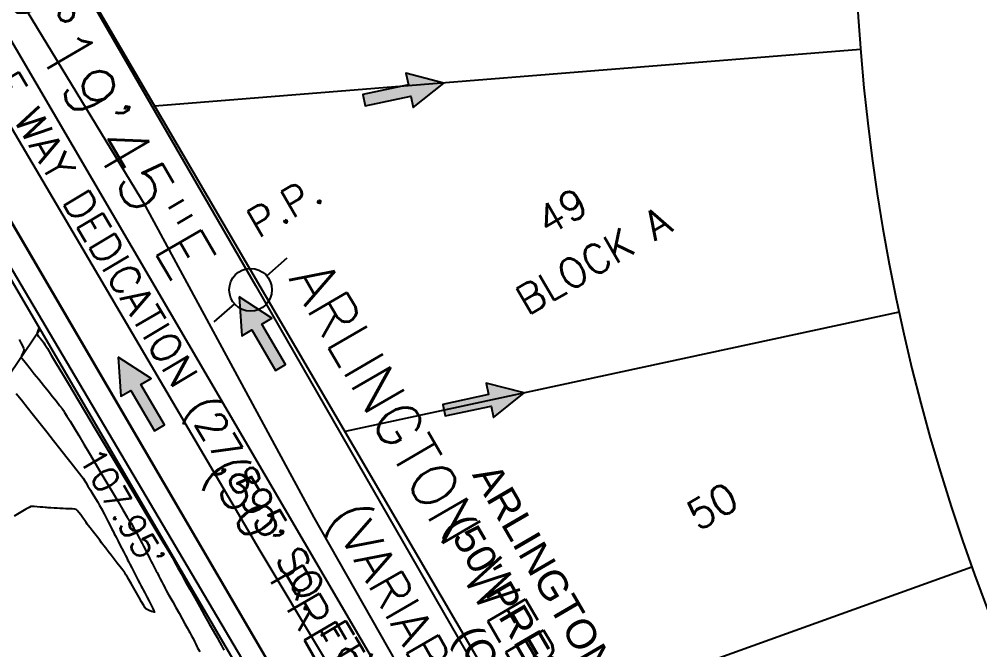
# Model space of a CAD drawing. Header units: feet. Extents: x 23 to 2149517, y -26 to 355304.
# Drawn here: x 2137699 to 2137962.1, y 341153.2 to 341325.8 of the extents above; entities that cross this region are included whole.
import ezdxf
from ezdxf.enums import TextEntityAlignment as Align

# ---------------------------------------------------------------- set-up
doc = ezdxf.new("R2010")
doc.units = ezdxf.units.FT
doc.header["$MEASUREMENT"] = 0
for name, color, linetype in [('A-EC-CURLEX-MATTING', 6, 'Continuous'), ('A-EC-FLOW-ARROWS', 252, 'Continuous'), ('A-EC-TEXT2', 4, 'Continuous'), ('C-TOPO-MAJR-N', 7, 'Continuous'), ('C-TOPO-MINR-N', 2, 'Continuous'), ('xhpc023-pt$0$gp2baseEMAILED_3-10-05$0$V-PROP-ADJN', 6, 'Continuous'), ('xhpc023-pt$0$V-FENC', 6, 'xhpc023-pt$0$BARBWIRE_2'), ('xhpc023-pt$0$V-LOT-ROW', 7, 'Continuous'), ('xhpc023-pt$0$V-POWR-TEXT', 2, 'Continuous'), ('xhpc023-pt$0$V-PROP-DIMS', 4, 'Continuous'), ('xhpc023-pt$0$V-PROP-N', 2, 'Continuous'), ('xhpc023-pt$0$V-PROP-RWAY-N', 7, 'Continuous'), ('xhpc023-pt$0$V-PROP-SUBD-N', 7, 'Continuous'), ('xhpc023-pt$0$V-ROAD-ASPH', 14, 'Continuous'), ('xhpc023-pt$0$V-ROAD-IDEN', 1, 'Continuous'), ('xhpc023-pt$0$V-ROAD-TEXT', 2, 'Continuous'), ('xhpc023-pt$0$V-SUBD-TEXT-N', 2, 'Continuous'), ('xhpc023-pt$0$xHPC007pt_PHASE1A$0$V-POWR-LINE', 6, 'xhpc023-pt$0$xHPC007pt_PHASE1A$0$ELECT_LINE'), ('xhpc023-pt$0$xHPC007pt_PHASE1A$0$V-POWR-TEXT', 6, 'Continuous'), ('xhpc023-pt$0$xHPC007pt_PHASE1A$0$V-PROP-SUBD-IDEN-N', 6, 'Continuous')]:
    doc.layers.add(name, color=color, linetype=linetype)
doc.layers.add('xhpc023-pt$0$DEF-ATMOS_ESMT', color=104, linetype='Continuous', plot=False)
doc.styles.get("Standard").update_dxf_attribs({"font": 'arial.ttf'})
doc.styles.add('xhpc023-pt$0$L100', font='simplex', dxfattribs={"height": 10})
doc.styles.add('xhpc023-pt$0$L120', font='simplex', dxfattribs={"height": 12})
doc.styles.add('xhpc023-pt$0$L140', font='simplex', dxfattribs={"height": 14})
doc.styles.add('xhpc023-pt$0$L70', font='simplex.shx', dxfattribs={"height": 7})
doc.styles.add('xhpc023-pt$0$L80', font='simplex', dxfattribs={"height": 8})
doc.styles.add('xhpc023-pt$0$Standard', font='txt')
doc.styles.add('xhpc023-pt$0$xHPC007pt_PHASE1A$0$Standard', font='txt')
doc.linetypes.add('xhpc023-pt$0$BARBWIRE_2', pattern='A,1,-0.02,["X",xhpc023-pt$0$Standard,S=0.075,R=0,X=-0.025,Y=-0.0375],-0.02', length=1.04)
doc.linetypes.add('xhpc023-pt$0$xHPC007pt_PHASE1A$0$ELECT_LINE', pattern='A,1,-0.02,["E",xhpc023-pt$0$xHPC007pt_PHASE1A$0$Standard,S=0.075,R=0,X=-0.025,Y=-0.0375],-0.02', length=1.04)

# ---------------------------------------------------------------- blocks, each defined once
blk = doc.blocks.new('xhpc023-pt$0$PP')
at = {"linetype": 'Continuous'}
for p, q in [((4.41, 3.85), (10.06, 8.78)), ((-4.41, -3.85), (-10.06, -8.78))]:
    blk.add_line(p, q, dxfattribs=at)
blk.add_circle((0, 0), 5.85, dxfattribs=at)
blk = doc.blocks.new('xhpc023-pt$0$xHPC007pt_PHASE1A$0$PP')
at = {"linetype": 'Continuous'}
for p, q in [((4.41, 3.85), (10.06, 8.78)), ((-4.41, -3.85), (-10.06, -8.78))]:
    blk.add_line(p, q, dxfattribs=at)
blk.add_circle((0, 0), 5.85, dxfattribs=at)
blk = doc.blocks.new('xhpc023-pt')
blk.add_line((2138071.96, 340628.98), (2137633.69, 341378.13))
at = {"layer": 'xhpc023-pt$0$DEF-ATMOS_ESMT'}
for p, q in [((2137633.69, 341378.13), (2138071.96, 340628.98)), ((2138063.49, 340637.53), (2137636.06, 341360.42))]:
    blk.add_line(p, q, dxfattribs=at)
at = {"layer": 'xhpc023-pt$0$gp2baseEMAILED_3-10-05$0$V-PROP-ADJN'}
for p, q in [((2138113.51, 340656.99), (2137705.82, 341353.86)), ((2137929.4, 341317.5), (2137736.14, 341302.03)), ((2137939.96, 341245.65), (2137788.23, 341212.98)), ((2137959.9, 341175.81), (2137835.97, 341131.39))]:
    blk.add_line(p, q, dxfattribs=at)
blk.add_arc((2138477.65, 341361.39), 550, 144.8418, 210.329, dxfattribs=at)
at = {"layer": 'xhpc023-pt$0$V-FENC', "ltscale": 0.7, "flags": 128}
blk.add_lwpolyline([(2137557.59, 341609.76), (2137557.59, 341609.76), (2137702.78, 341358.32), (2137763.75, 341252.95)], dxfattribs=at)
at = {"layer": 'xhpc023-pt$0$V-PROP-N'}
blk.add_line((2137526.65, 341610.6), (2138093.54, 340641.61), dxfattribs=at)
at = {"layer": 'xhpc023-pt$0$V-PROP-RWAY-N'}
blk.add_line((2137511.96, 341586.2), (2138069.44, 340633.3), dxfattribs=at)
at = {"layer": 'xhpc023-pt$0$V-PROP-SUBD-N'}
blk.add_line((2137626.78, 341374.09), (2138062.58, 340629.18), dxfattribs=at)
at = {"layer": 'xhpc023-pt$0$V-PROP-SUBD-N', "flags": 128}
blk.add_lwpolyline([(2137633.46, 341135.91), (2137704.69, 341240.92)], dxfattribs=at)
at = {"layer": 'xhpc023-pt$0$V-ROAD-ASPH'}
for points in [[(2138078.93, 340675.83), (2138031.71, 340758.25), (2137981.79, 340842), (2137932.66, 340927.25), (2137878.43, 341017.15), (2137829.64, 341101.73), (2137779.77, 341189.46), (2137733.57, 341274.79), (2137679.66, 341363.35), (2137632.91, 341439.99), (2137586.84, 341520.16), (2137542.11, 341597.7), (2137499.31, 341670.88)], [(2137484.28, 341665.3), (2137525.14, 341589.92), (2137570.9, 341510.05), (2137618.56, 341431.55), (2137663.79, 341352.26), (2137715.48, 341264.45), (2137764.88, 341180.38), (2137816.07, 341094.99), (2137866.26, 341010.03), (2137919.75, 340919.74), (2137969.46, 340834.49), (2138019.35, 340749.13), (2138066.81, 340667.55), (2138067.03, 340667.19)]]:
    blk.add_lwpolyline(points, dxfattribs=at)
at = {"layer": 'xhpc023-pt$0$xHPC007pt_PHASE1A$0$V-POWR-LINE'}
blk.add_lwpolyline([(2137763.75, 341252.95), (2137923.73, 340974.77), (2138048.42, 340761.6), (2138189.32, 340521.65), (2138294.95, 340342.69), (2138400.02, 340161.7), (2138556.71, 339891.69), (2138720.21, 339616.08), (2138880.18, 339342.38), (2139403.3, 338505.39)], dxfattribs=at)
at = {"layer": 'xhpc023-pt$0$V-POWR-TEXT'}
blk.add_blockref('xhpc023-pt$0$PP', (2137762.37, 341251.78), dxfattribs=at)
at = {"layer": 'xhpc023-pt$0$xHPC007pt_PHASE1A$0$V-POWR-TEXT'}
blk.add_blockref('xhpc023-pt$0$xHPC007pt_PHASE1A$0$PP', (2137762.37, 341251.78), dxfattribs=at)
at = {"layer": 'xhpc023-pt$0$V-LOT-ROW', "insert": (2137725.72, 341255.89, 574.3), "char_height": 8, "attachment_point": 5, "rotation": 300.8227, "style": 'xhpc023-pt$0$L80'}
blk.add_mtext("25' RIGHT OF WAY DEDICATION (27,895 SQ. FT)", dxfattribs=at)
at = {"layer": 'xhpc023-pt$0$V-POWR-TEXT', "style": 'xhpc023-pt$0$L80'}
blk.add_text('P.P.', height=8, rotation=30.3292, dxfattribs=at).set_placement((2137764.48, 341265.68))
at = {"layer": 'xhpc023-pt$0$V-PROP-DIMS', "insert": (2137711.43, 341304.28), "char_height": 14, "attachment_point": 8, "rotation": 300.3291, "style": 'xhpc023-pt$0$L140'}
blk.add_mtext('S30°19\'45"E ', dxfattribs=at)
at = {"layer": 'xhpc023-pt$0$V-ROAD-IDEN'}
for s, height, rotation, style, p in [('ARLINGTON WEBB BRITTON ROAD', 12, 300.2189, 'xhpc023-pt$0$L120', (2137772.7, 341254.81)), ('(VARIABLE WIDTH R.O.W.)', 10, 299.9527, 'xhpc023-pt$0$L100', (2137783.54, 341189.75))]:
    blk.add_text(s, height=height, rotation=rotation, dxfattribs=dict(at, style=style)).set_placement(p)
at = {"layer": 'xhpc023-pt$0$V-ROAD-TEXT', "color": 7, "style": 'xhpc023-pt$0$L100'}
blk.add_text("(50' PRESCRIPTIVE USE R.O.W.)", height=10, rotation=300.2189, dxfattribs=at).set_placement((2137749.91, 341202.51))
at = {"layer": 'xhpc023-pt$0$V-SUBD-TEXT-N', "insert": (2137730.21, 341193.87), "char_height": 7, "attachment_point": 2, "rotation": 300.3291, "style": 'xhpc023-pt$0$L70'}
blk.add_mtext("107.95'", dxfattribs=at)
at = {"layer": 'xhpc023-pt$0$xHPC007pt_PHASE1A$0$V-PROP-SUBD-IDEN-N', "style": 'xhpc023-pt$0$L140'}
for s, p in [('49', (2137847.67, 341273.22)), ('BLOCK A', (2137856.24, 341259.79)), ('50', (2137888.83, 341192.54))]:
    blk.add_text(s, height=8, rotation=30.3292, dxfattribs=at).set_placement(p, align=Align.MIDDLE)
blk = doc.blocks.new('ARROW')
blk.add_hatch(color=256).paths.add_polyline_path([(0, 0), (12, 6), (12, 2), (28, 2), (28, -2), (12, -2), (12, -6)])
blk.add_lwpolyline([(0, 0), (12, 6), (12, 2), (28, 2), (28, -2), (12, -2), (12, -6), (0, 0)])

msp = doc.modelspace()

# ---------------------------------------------------------------- block references
at = {"layer": 'A-EC-CURLEX-MATTING'}
msp.add_blockref('xhpc023-pt', (0, 0), dxfattribs=at)

# ---------------------------------------------------------------- next in the draw order: linework, layer by layer
at = {"layer": 'C-TOPO-MAJR-N', "color": 7, "linetype": 'Continuous', "lineweight": -3, "elevation": 575}
msp.add_lwpolyline([(2137699, 341238.17), (2137699.49, 341237.24), (2137699.9, 341236.4), (2137700.19, 341235.77), (2137700.31, 341235.47), (2137700.23, 341235.17), (2137700.05, 341234.69), (2137699.82, 341234.15), (2137699.64, 341233.67), (2137699.58, 341233.37), (2137699.76, 341233.1), (2137700.27, 341232.44), (2137701.04, 341231.46), (2137702.01, 341230.23), (2137703.14, 341228.81), (2137704.37, 341227.28), (2137705.64, 341225.68), (2137706.9, 341224.1), (2137708.1, 341222.6), (2137709.17, 341221.25), (2137710.08, 341220.1), (2137710.75, 341219.24), (2137711.13, 341218.72), (2137711.45, 341218.21), (2137712.07, 341217.21), (2137712.94, 341215.78), (2137714.02, 341213.98), (2137715.29, 341211.88), (2137716.7, 341209.53), (2137718.21, 341207), (2137719.79, 341204.36), (2137721.4, 341201.66), (2137723.01, 341198.97), (2137724.57, 341196.35), (2137726.05, 341193.87), (2137727.41, 341191.58), (2137728.61, 341189.56), (2137729.62, 341187.86), (2137730.4, 341186.55), (2137730.91, 341185.68), (2137731.12, 341185.33), (2137731.32, 341184.96), (2137731.62, 341184.36), (2137731.99, 341183.65), (2137732.35, 341182.94), (2137732.65, 341182.34), (2137732.84, 341181.97), (2137733.04, 341181.58), (2137733.37, 341180.93), (2137733.77, 341180.16), (2137734.17, 341179.39), (2137734.5, 341178.74), (2137734.71, 341178.33), (2137734.89, 341177.98), (2137735.17, 341177.42), (2137735.53, 341176.73), (2137735.91, 341176), (2137736.26, 341175.3), (2137736.55, 341174.73), (2137736.74, 341174.37), (2137736.93, 341174), (2137737.24, 341173.38), (2137737.63, 341172.63), (2137738.04, 341171.83), (2137738.43, 341171.07), (2137738.75, 341170.45), (2137738.95, 341170.05), (2137739.17, 341169.66), (2137739.63, 341168.84), (2137740.27, 341167.7), (2137741.04, 341166.33), (2137741.9, 341164.81), (2137742.78, 341163.25), (2137743.63, 341161.74), (2137744.4, 341160.36), (2137745.04, 341159.22), (2137745.5, 341158.41), (2137745.72, 341158.01), (2137745.91, 341157.63), (2137746.22, 341157.02), (2137746.6, 341156.28), (2137747, 341155.49), (2137747.37, 341154.75), (2137747.68, 341154.14), (2137747.87, 341153.75), (2137748.08, 341153.33), (2137748.43, 341152.63)], dxfattribs=at)
at = {"layer": 'C-TOPO-MINR-N', "color": 2, "linetype": 'Continuous', "lineweight": -3}
for points, elevation in [([(2137704.43, 341241.36), (2137704.42, 341241.34), (2137704.38, 341241.23), (2137704.28, 341240.98), (2137704.11, 341240.55), (2137703.91, 341240), (2137703.84, 341239.66), (2137703.98, 341239.43), (2137704.3, 341239.01), (2137704.73, 341238.49), (2137705.17, 341237.95), (2137705.55, 341237.5), (2137705.77, 341237.22), (2137706.03, 341236.79), (2137706.71, 341235.66), (2137707.77, 341233.89), (2137709.16, 341231.57), (2137710.84, 341228.76), (2137712.77, 341225.55), (2137714.89, 341222), (2137717.17, 341218.2), (2137719.56, 341214.2), (2137722.01, 341210.1), (2137724.49, 341205.97), (2137726.94, 341201.87), (2137729.32, 341197.89), (2137731.59, 341194.1), (2137733.7, 341190.57), (2137735.61, 341187.38), (2137737.27, 341184.6), (2137738.64, 341182.31), (2137739.68, 341180.58), (2137740.33, 341179.49), (2137740.56, 341179.1), (2137740.6, 341179.02), (2137740.64, 341178.94), (2137740.69, 341178.85), (2137740.73, 341178.76), (2137740.78, 341178.67), (2137740.83, 341178.57), (2137740.89, 341178.46), (2137740.94, 341178.36), (2137741.12, 341178.04), (2137741.61, 341177.17), (2137742.36, 341175.83), (2137743.34, 341174.09), (2137744.48, 341172.06), (2137745.74, 341169.81), (2137747.08, 341167.43), (2137748.44, 341165.01), (2137749.78, 341162.63), (2137751.04, 341160.38), (2137752.19, 341158.34), (2137753.17, 341156.6), (2137753.93, 341155.25), (2137754.42, 341154.37), (2137754.6, 341154.05), (2137754.68, 341153.9), (2137754.79, 341153.68), (2137754.86, 341153.52), (2137754.95, 341153.36), (2137755.07, 341153.12)], 576), ([(2137698.2, 341223.42), (2137699.61, 341221.63), (2137701.2, 341219.62), (2137702.92, 341217.44), (2137704.73, 341215.16), (2137706.56, 341212.85), (2137708.38, 341210.55), (2137710.13, 341208.33), (2137711.77, 341206.26), (2137713.24, 341204.4), (2137714.49, 341202.8), (2137715.49, 341201.53), (2137716.17, 341200.65), (2137716.5, 341200.22), (2137716.81, 341199.74), (2137717.27, 341199), (2137717.84, 341198.05), (2137718.5, 341196.97), (2137719.18, 341195.82), (2137719.86, 341194.68), (2137720.49, 341193.61), (2137721.03, 341192.69), (2137721.44, 341191.98), (2137721.68, 341191.56), (2137721.94, 341191.07), (2137722.34, 341190.3), (2137722.84, 341189.34), (2137723.37, 341188.29), (2137723.91, 341187.23), (2137724.4, 341186.27), (2137724.79, 341185.5), (2137725.04, 341185), (2137725.27, 341184.56), (2137725.63, 341183.86), (2137726.08, 341182.98), (2137726.59, 341181.99), (2137727.11, 341180.96), (2137727.63, 341179.96), (2137728.08, 341179.07), (2137728.45, 341178.36), (2137728.69, 341177.9), (2137728.93, 341177.41), (2137729.33, 341176.64), (2137729.83, 341175.67), (2137730.39, 341174.58), (2137730.97, 341173.45), (2137731.52, 341172.36), (2137732.02, 341171.4), (2137732.4, 341170.64), (2137732.64, 341170.17), (2137732.92, 341169.64), (2137733.38, 341168.78), (2137733.95, 341167.71), (2137734.55, 341166.56), (2137735.13, 341165.44), (2137735.62, 341164.49), (2137735.9, 341163.92), (2137736.02, 341163.64), (2137736.05, 341163.55), (2137736.05, 341163.53), (2137736.03, 341163.52), (2137735.94, 341163.53), (2137735.7, 341163.59), (2137735.25, 341163.75), (2137734.6, 341164.01), (2137734.02, 341164.27), (2137733.69, 341164.46), (2137733.49, 341164.74), (2137733.09, 341165.4), (2137732.53, 341166.36), (2137731.87, 341167.52), (2137731.13, 341168.8), (2137730.39, 341170.1), (2137729.68, 341171.34), (2137729.05, 341172.43), (2137728.55, 341173.27), (2137728.23, 341173.79), (2137727.89, 341174.26), (2137727.35, 341174.99), (2137726.65, 341175.92), (2137725.85, 341176.96), (2137725, 341178.07), (2137724.16, 341179.16), (2137723.37, 341180.18), (2137722.7, 341181.05), (2137722.19, 341181.71), (2137721.89, 341182.09), (2137721.57, 341182.52), (2137721.05, 341183.2), (2137720.41, 341184.04), (2137719.71, 341184.95), (2137719.02, 341185.86), (2137718.41, 341186.66), (2137717.93, 341187.29), (2137717.65, 341187.65), (2137717.38, 341188.03), (2137716.95, 341188.63), (2137716.42, 341189.37), (2137715.87, 341190.14), (2137715.34, 341190.84), (2137714.9, 341191.37), (2137714.62, 341191.63), (2137714.21, 341191.73), (2137713.51, 341191.79), (2137712.65, 341191.83), (2137711.79, 341191.86), (2137711.06, 341191.87), (2137710.61, 341191.89), (2137710.15, 341191.91), (2137709.41, 341191.96), (2137708.54, 341192.02), (2137707.66, 341192.07), (2137706.92, 341192.12), (2137706.45, 341192.15), (2137706.07, 341192.18), (2137705.45, 341192.24), (2137704.7, 341192.31), (2137703.9, 341192.38), (2137703.14, 341192.43), (2137702.53, 341192.44), (2137702.15, 341192.42), (2137701.77, 341192.22), (2137700.84, 341191.69), (2137699.44, 341190.88), (2137697.65, 341189.83)], 574)]:
    msp.add_lwpolyline(points, dxfattribs=dict(at, elevation=elevation))

# ---------------------------------------------------------------- next in the draw order: block references
at = {"layer": 'A-EC-FLOW-ARROWS', "xscale": -0.7999999999999997, "yscale": 0.7999999999999999, "zscale": 0.8}
for p, rotation in [((2137815.3, 341308.37), 12.14832217620472), ((2137759.24, 341249.86), 120.3448380065228), ((2137726.12, 341233.33), 120.3448380065228), ((2137837.26, 341223.54), 12.14832217620472)]:
    msp.add_blockref('ARROW', p, dxfattribs=dict(at, rotation=rotation))

# ---------------------------------------------------------------- next in the draw order: texts
at = {"layer": 'A-EC-TEXT2', "insert": (2137827.9, 341208.49), "char_height": 8, "width": 195.893, "attachment_point": 1, "rotation": 300.2189}
msp.add_mtext("\\pi3.8619;ARLINGTON WEBB BRITTON ROAD \\P\\pi12.034;(50' PRESCRIPTIVE USE R.O.W.) \\P\\pi39.491;(COUNTY ROAD 2017)", dxfattribs=at)

doc.saveas('drawing.dxf')
